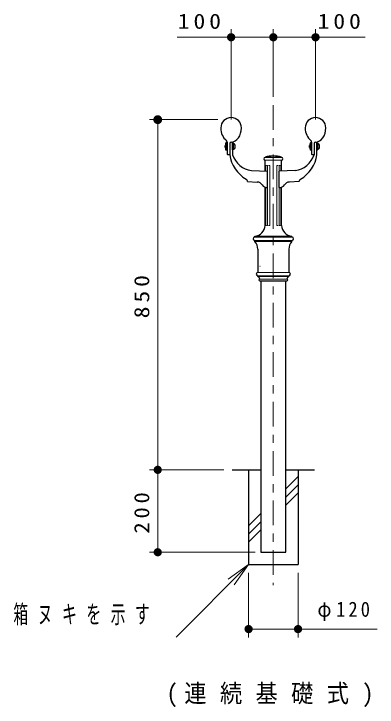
# Model space of a CAD drawing. Units: millimetres on the paper, scale 1:20. Extents: x -365 to 0, y 0 to 257.
# Drawn here: x -110.6 to -66.5, y 62.3 to 146.4 of the extents above; entities that cross this region are included whole.
import ezdxf

# ---------------------------------------------------------------- set-up
doc = ezdxf.new("R2010")
doc.units = ezdxf.units.MM
doc.linetypes.add('USER2', pattern=[6, 3, -1, 1, -1])
doc.layers.add('1_20', color=3, linetype='Continuous', lineweight=25)
doc.styles.add('ＭＳ ゴシック', font='')
doc.styles.get('ＭＳ ゴシック').set_extended_font_data('MS Gothic')

# ---------------------------------------------------------------- blocks, each defined once
blk = doc.blocks.new('filled_dot')
at = {"color": 0, "linetype": 'Continuous', "lineweight": -2, "const_width": 1.25}
blk.add_lwpolyline([(-0.625, 0, 1), (0.625, 0, 1)], format="xyb", close=True, dxfattribs=at)
blk = doc.blocks.new('open_arrow')
at = {"color": 0, "linetype": 'Continuous', "lineweight": -2}
blk.add_lwpolyline([(7.5, 1.25), (0, 0), (7.5, -1.25)], dxfattribs=at)

msp = doc.modelspace()

# ---------------------------------------------------------------- linework, layer by layer
at = {"layer": '1_20', "color": 7, "lineweight": 13}
for p, q in [((-84.21, 133.567), (-84.21, 144.567)), ((-79.09, 136.335), (-79.09, 144.567)), ((-79.09, 136.335), (-79.09, 144.567)), ((-73.97, 133.567), (-73.97, 144.567)), ((-90.744, 143.567), (-79.09, 143.567)), ((-79.09, 143.567), (-67.942, 143.567)), ((-85.841, 133.567), (-94.115, 133.567)), ((-93.115, 91.067), (-93.115, 133.567)), ((-78.09, 129.017), (-80.09, 129.017)), ((-78.09, 128.967), (-80.09, 128.967)), ((-78.09, 128.667), (-80.09, 128.667)), ((-78.09, 128.667), (-80.09, 128.667)), ((-80.001, 128.017), (-80.056, 128.017)), ((-80.001, 127.324), (-80.001, 128.017)), ((-79.806, 128.017), (-79.912, 128.017)), ((-79.806, 127.317), (-79.806, 128.017)), ((-79.517, 128.017), (-79.666, 128.017)), ((-79.517, 120.717), (-79.517, 128.017)), ((-78.663, 120.717), (-78.663, 128.017)), ((-78.663, 128.017), (-78.514, 128.017)), ((-78.374, 127.317), (-78.374, 128.017)), ((-78.374, 128.017), (-78.268, 128.017)), ((-78.179, 128.017), (-78.124, 128.017)), ((-78.179, 127.324), (-78.179, 128.017)), ((-80.001, 120.717), (-80.001, 125.344)), ((-79.806, 120.717), (-79.806, 125.317)), ((-78.374, 120.717), (-78.374, 125.32)), ((-78.179, 120.717), (-78.179, 125.344)), ((-80.001, 120.717), (-80.056, 120.717)), ((-79.806, 120.717), (-79.912, 120.717)), ((-79.517, 120.717), (-79.666, 120.717)), ((-78.663, 120.717), (-78.514, 120.717)), ((-78.374, 120.717), (-78.268, 120.717)), ((-78.179, 120.717), (-78.124, 120.717)), ((-76.84, 119.417), (-81.34, 119.417)), ((-81.34, 119.317), (-76.84, 119.317)), ((-81.34, 118.917), (-76.84, 118.917)), ((-81.34, 118.767), (-76.84, 118.767)), ((-80.965, 115.017), (-77.215, 115.017)), ((-80.965, 114.617), (-77.215, 114.617)), ((-77.215, 114.517), (-80.965, 114.517)), ((-80.74, 114.217), (-77.44, 114.217)), ((-85.09, 91.067), (-94.115, 91.067)), ((-93.115, 81.067), (-93.115, 91.067)), ((-77.59, 88.753), (-76.09, 90.253)), ((-77.59, 87.763), (-76.09, 89.263)), ((-77.59, 86.773), (-76.09, 88.273)), ((-82.09, 84.253), (-80.59, 85.753)), ((-82.09, 83.263), (-80.59, 84.763)), ((-82.09, 82.273), (-80.59, 83.773)), ((-81.305, 81.067), (-94.115, 81.067)), ((-82.09, 79.567), (-90.883, 70.774)), ((-82.09, 78.567), (-82.09, 70.737)), ((-76.09, 78.567), (-76.09, 70.737)), ((-66.496, 71.737), (-82.09, 71.737))]:
    msp.add_line(p, q, dxfattribs=at)
at = {"layer": '1_20', "color": 7, "linetype": 'USER2', "lineweight": 13}
msp.add_line((-79.09, 135.335), (-79.09, 77.069), dxfattribs=at)
at = {"layer": '1_20'}
for p, q in [((-84.926, 130.192), (-84.926, 130.442)), ((-84.685, 130.767), (-84.835, 130.763)), ((-84.835, 129.871), (-84.835, 130.763)), ((-84.685, 130.82), (-84.685, 129.367)), ((-84.685, 129.867), (-84.685, 130.767)), ((-84.685, 129.967), (-84.685, 130.667)), ((-84.385, 130.679), (-84.385, 129.317)), ((-84.035, 130.871), (-84.035, 129.317)), ((-84.035, 130.742), (-83.955, 130.742)), ((-84.035, 129.892), (-84.035, 130.742)), ((-83.955, 130.742), (-83.955, 129.892)), ((-83.935, 130.667), (-83.955, 130.667)), ((-83.955, 129.967), (-83.955, 130.667)), ((-83.735, 130.167), (-83.735, 130.467)), ((-74.685, 130.192), (-74.685, 130.442)), ((-74.445, 130.767), (-74.595, 130.763)), ((-74.595, 129.871), (-74.595, 130.763)), ((-74.445, 130.82), (-74.445, 129.367)), ((-74.445, 129.867), (-74.445, 130.767)), ((-74.445, 129.967), (-74.445, 130.667)), ((-74.145, 130.679), (-74.145, 129.317)), ((-73.795, 130.871), (-73.795, 129.788)), ((-73.795, 129.317), (-73.795, 130.742)), ((-73.795, 130.742), (-73.715, 130.742)), ((-73.715, 130.742), (-73.715, 129.892)), ((-73.715, 129.967), (-73.715, 130.667)), ((-73.695, 130.667), (-73.715, 130.667)), ((-73.495, 130.167), (-73.495, 130.467)), ((-84.935, 130.317), (-84.926, 130.317)), ((-84.685, 129.867), (-84.835, 129.871)), ((-83.955, 129.892), (-84.035, 129.892)), ((-83.935, 129.967), (-83.955, 129.967)), ((-74.695, 130.317), (-74.685, 130.317)), ((-74.445, 129.867), (-74.595, 129.871)), ((-73.715, 129.892), (-73.795, 129.892)), ((-73.695, 129.967), (-73.715, 129.967)), ((-84.435, 129.317), (-84.635, 129.317)), ((-80.09, 129.017), (-80.09, 128.967)), ((-78.09, 129.017), (-78.09, 128.967)), ((-74.195, 129.317), (-74.395, 129.317)), ((-80.09, 127.328), (-80.09, 128.667)), ((-78.09, 127.328), (-78.09, 128.667)), ((-81.727, 127.39), (-79.799, 127.317)), ((-79.799, 125.317), (-79.799, 127.317)), ((-76.453, 127.39), (-78.381, 127.317)), ((-78.381, 125.317), (-78.381, 127.317)), ((-82.228, 126.046), (-82.228, 126.089)), ((-82.228, 126.046), (-81.032, 126)), ((-80.09, 120.717), (-80.09, 125.374)), ((-78.09, 120.717), (-78.09, 125.374)), ((-75.952, 126.046), (-77.148, 126)), ((-75.952, 126.046), (-75.952, 126.089)), ((-79.802, 125.317), (-79.799, 125.317)), ((-78.378, 125.317), (-78.381, 125.317)), ((-81.34, 119.317), (-81.34, 119.417)), ((-81.34, 118.767), (-81.34, 118.917)), ((-76.84, 119.317), (-76.84, 119.417)), ((-76.84, 118.767), (-76.84, 118.917)), ((-80.965, 117.844), (-80.965, 117.814)), ((-80.965, 117.814), (-80.965, 115.017)), ((-77.215, 117.844), (-77.215, 115.017)), ((-80.711, 115.804), (-80.707, 115.804)), ((-80.965, 114.517), (-80.965, 114.617)), ((-77.215, 114.517), (-77.215, 114.617)), ((-80.74, 114.017), (-77.44, 114.017)), ((-80.59, 114.017), (-80.59, 81.067)), ((-77.59, 81.067), (-77.59, 114.017)), ((-84.09, 91.067), (-80.59, 91.067)), ((-82.09, 91.067), (-82.09, 79.567)), ((-77.59, 91.067), (-74.09, 91.067)), ((-76.09, 91.067), (-76.09, 79.567)), ((-80.59, 81.067), (-77.59, 81.067)), ((-82.09, 79.567), (-76.09, 79.567))]:
    msp.add_line(p, q, dxfattribs=at)
for centre, radius, start, end in [((-84.21, 132.567), 1.25, 0, 180), ((-73.97, 132.567), 1.25, 0, 180), ((-83.89, 130.317), 1.045, 154.72879, 205.27121), ((-84.985, 130.82), 0.3, 0, 53.37802), ((-84.21, 130.679), 0.175, 93, 180), ((-83.935, 130.467), 0.2, 0, 90), ((-73.65, 130.317), 1.045, 154.72879, 205.27121), ((-74.745, 130.82), 0.3, 0, 53.37802), ((-73.97, 130.679), 0.175, 93, 180), ((-73.695, 130.467), 0.2, 0, 90), ((-83.935, 130.167), 0.2, 270, 0), ((-73.695, 130.167), 0.2, 270, 0), ((-84.635, 129.367), 0.05, 180, 270), ((-84.435, 129.367), 0.05, 270, 0), ((-80.419, 129.836), 4, 187.45879, 240.66396), ((-81.405, 130.121), 2.75, 197.01523, 263.29478), ((-80.09, 128.817), 0.15, 90, 270), ((-79.09, 125.758), 3.408, 90, 107.06153), ((-79.09, 125.758), 3.408, 72.93847, 90), ((-78.09, 128.817), 0.15, 270, 90), ((-76.774, 130.121), 2.75, 276.70522, 342.98477), ((-77.761, 129.836), 4, 299.33604, 352.54121), ((-74.395, 129.367), 0.05, 180, 270), ((-74.195, 129.367), 0.05, 270, 0), ((-82.528, 126.089), 0.3, 0, 60.1063), ((-75.652, 126.089), 0.3, 119.8937, 180), ((-81.06, 125.251), 0.75, 32.95359, 87.81581), ((-79.802, 126.067), 0.75, 212.95359, 270), ((-78.378, 126.067), 0.75, 270, 327.04641), ((-77.119, 125.251), 0.75, 92.18419, 147.04641), ((-81.487, 120.809), 1.4, 276.02537, 356.22123), ((-76.693, 120.809), 1.4, 183.77876, 263.97463), ((-81.34, 119.117), 0.2, 90, 270), ((-82.365, 117.813), 1.4, 1.29396, 42.95511), ((-75.815, 117.813), 1.4, 137.04489, 178.70604), ((-76.84, 119.117), 0.2, 270, 90), ((-80.965, 114.817), 0.2, 90, 270), ((-81.089, 114.189), 0.35, 4.47753, 69.26226), ((-77.091, 114.189), 0.35, 110.73774, 175.52247), ((-77.215, 114.817), 0.2, 270, 90), ((-80.74, 114.117), 0.1, 90, 270), ((-77.44, 114.117), 0.1, 270, 90)]:
    msp.add_arc(centre, radius, start, end, dxfattribs=at)
for centre, start_param, end_param in [((-84.21, 132.567), 4.712389, 5.786138), ((-84.21, 132.567), 6.283185, 7.853982), ((-73.97, 132.567), 4.712389, 5.786138), ((-73.97, 132.567), 6.27586, 7.853982)]:
    msp.add_ellipse(centre, major_axis=(0, -1.713), ratio=0.729857, start_param=start_param, end_param=end_param, dxfattribs=at)

# ---------------------------------------------------------------- block references
at = {"layer": '1_20', "color": 7, "lineweight": 13, "xscale": 0.4, "yscale": 0.4}
for p in [(-84.21, 143.567), (-79.09, 143.567), (-82.09, 71.737)]:
    msp.add_blockref('filled_dot', p, dxfattribs=at)
at = {"layer": '1_20', "color": 7, "lineweight": 13}
for name, p, xscale, yscale, rotation in [('filled_dot', (-79.09, 143.567), 0.4, 0.4, 180), ('filled_dot', (-73.97, 143.567), 0.4, 0.4, 180), ('filled_dot', (-93.115, 133.567), 0.431, 0.431, 270), ('filled_dot', (-93.115, 91.067), 0.4, 0.4, 270), ('filled_dot', (-93.115, 81.067), 0.4, 0.4, 90), ('open_arrow', (-82.09, 79.567), 0.4, 0.4, 225), ('filled_dot', (-76.09, 71.737), 0.4, 0.4, 180)]:
    msp.add_blockref(name, p, dxfattribs=dict(at, xscale=xscale, yscale=yscale, rotation=rotation))

# ---------------------------------------------------------------- texts
at = {"layer": '1_20', "color": 7, "style": 'ＭＳ ゴシック'}
for s, insert, char_height, attachment_point in [('\\T1.33;\\W1.15;100', (-87.827, 144.567), 1.833, 8), ('\\T1.33;\\W1.15;100', (-70.859, 144.567), 1.833, 8), ('\\T1.64;\\W0.6;箱ヌキを示す', (-110.629, 73.424), 2.199, 4), ('\\T1.33;\\W0.9;φ120', (-70.367, 72.737), 1.833, 8), ('\\T1.6;\\W0.9;(連続基礎式)', (-79.09, 63.659), 2.199, 5)]:
    msp.add_mtext(s, dxfattribs=dict(at, insert=insert, char_height=char_height, attachment_point=attachment_point))
at = {"layer": '1_20', "color": 7, "char_height": 1.833, "attachment_point": 8, "rotation": 90, "style": 'ＭＳ ゴシック'}
for s, insert in [('\\T1.33;\\W1.15;850', (-94.115, 112.317)), ('\\T1.33;\\W1.1;200', (-94.115, 86.067))]:
    msp.add_mtext(s, dxfattribs=dict(at, insert=insert))

doc.saveas('drawing.dxf')
